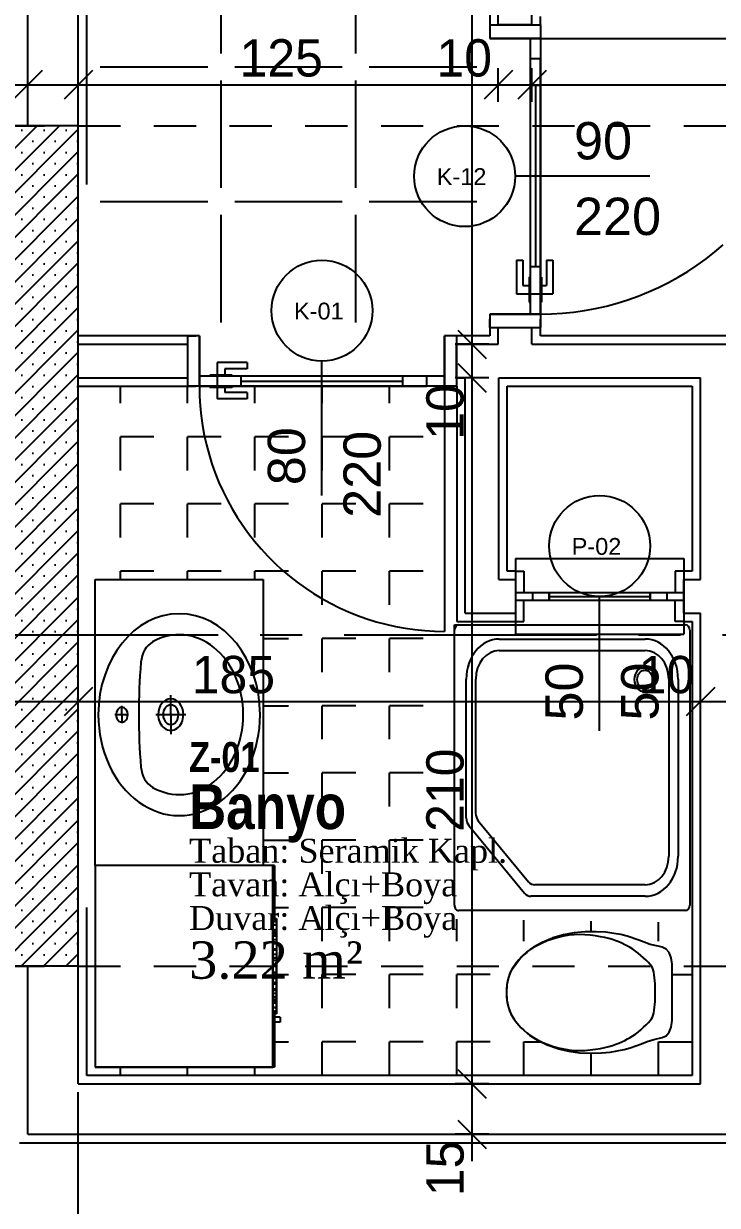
# Model space of a CAD drawing. Header units: metres. Extents: x -220 to 294, y -29 to 18.
# Drawn here: x -76.295 to -74.233, y -0.911 to 2.604 of the extents above; entities that cross this region are included whole.
import ezdxf

# ---------------------------------------------------------------- set-up
doc = ezdxf.new("R2010")
doc.units = ezdxf.units.M
doc.header["$MEASUREMENT"] = 0
doc.linetypes.add('CENTER2', pattern=[1.125, 0.75, -0.125, 0.125, -0.125])
doc.linetypes.add('HIDDEN2', pattern=[0.1875, 0.125, -0.0625])
for name, color, linetype in [('Aks', 7, 'Continuous'), ('Duvar', 7, 'Continuous'), ('Kapi_Pencere', 7, 'Continuous'), ('Kutuphane', 7, 'Continuous'), ('Mahal', 7, 'Continuous'), ('Olculendirme', 7, 'Continuous'), ('Panel', 7, 'Continuous'), ('Standart', 7, 'Continuous'), ('Tarama', 7, 'Continuous')]:
    doc.layers.add(name, color=color, linetype=linetype)
doc.styles.add('arial_1_18', font='arial.ttf', dxfattribs={"height": 0.2})
doc.styles.add('comic sans ms_1_18', font='comic.ttf', dxfattribs={"height": 0.2})
doc.styles.add('swis721 cn btbold_1_18', font='swisscb.ttf', dxfattribs={"height": 0.2})
doc.styles.add('times new roman tur_1_18', font='times.ttf', dxfattribs={"height": 0.2})

msp = doc.modelspace()

# ---------------------------------------------------------------- hatches: boundary and pattern name
at = {"layer": 'Panel', "linetype": 'Continuous', "lineweight": -3}
h = msp.add_hatch(dxfattribs=at)
h.set_pattern_fill('SACNCR', color=59, scale=0.5, style=0)
h.paths.add_polyline_path([(-76.383, -0.2), (-76.383, 2.3), (-76.133, 2.3), (-76.133, -0.2)])

# ---------------------------------------------------------------- linework, layer by layer
at = {"layer": 'Aks', "color": 248, "linetype": 'HIDDEN2', "lineweight": -3}
for points in [[(-76.133, -0.7), (-76.133, 9)], [(-87.383, 2.3), (-70.2342, 2.3)], [(-87.383, -0.2), (-70.2342, -0.2)]]:
    msp.add_lwpolyline(points, dxfattribs=at)
at = {"layer": 'Aks', "color": 248, "linetype": 'Continuous', "lineweight": -3}
msp.add_lwpolyline([(-76.133, -2.7), (-76.133, -0.7)], dxfattribs=at)
at = {"layer": 'Duvar', "color": 187, "linetype": 'Continuous', "lineweight": -3}
for points in [[(-74.9092, 2.775), (-74.9092, 2.6)], [(-76.108, 2.125), (-76.108, 2.7)], [(-74.7592, 2.6), (-74.7592, 2.625)], [(-74.9092, 2.6), (-74.9092, 2.575)], [(-74.7592, 2.6), (-74.7592, 2.575)], [(-74.9092, 1.7), (-74.9092, 1.725)], [(-74.7592, 1.7), (-74.7592, 1.725)], [(-74.9092, 1.7), (-74.9092, 1.675)], [(-74.7592, 1.675), (-74.7592, 1.7)], [(-75.8086, 1.675), (-76.133, 1.675)], [(-75.8086, 1.675), (-75.7836, 1.675)], [(-75.0086, 1.675), (-75.0336, 1.675)], [(-74.9092, 1.675), (-75.0086, 1.675)], [(-74.158, 1.675), (-74.7592, 1.675)], [(-76.133, 1.525), (-75.8086, 1.525)], [(-75.8086, 1.525), (-75.7836, 1.525)], [(-75.0086, 1.525), (-75.0336, 1.525)], [(-75.0086, 1.525), (-75.008, 1.525)], [(-75.008, 1.525), (-75.008, 0.825)], [(-74.858, 1.525), (-74.308, 1.525)], [(-74.858, 0.975), (-74.858, 1.525)], [(-74.308, 1.525), (-74.308, 0.975)], [(-74.833, 0.975), (-74.858, 0.975)], [(-74.833, 0.975), (-74.808, 0.975)], [(-74.808, 0.975), (-74.808, 0.9113)], [(-74.333, 0.975), (-74.358, 0.975)], [(-74.358, 0.975), (-74.358, 0.9113)], [(-74.308, 0.975), (-74.333, 0.975)], [(-74.808, 0.825), (-74.808, 0.8888)], [(-74.358, 0.825), (-74.358, 0.8888)], [(-75.008, 0.825), (-74.833, 0.825)], [(-74.833, 0.825), (-74.808, 0.825)], [(-74.333, 0.825), (-74.358, 0.825)], [(-74.333, 0.825), (-74.308, 0.825)], [(-74.308, 0.825), (-74.308, -0.525)], [(-76.108, -0.525), (-76.108, -0.025)], [(-75.533, -0.525), (-76.108, -0.525)], [(-74.308, -0.525), (-75.533, -0.525)], [(-76.308, -0.725), (-75.533, -0.725)], [(-75.533, -0.725), (-74.183, -0.725)]]:
    msp.add_lwpolyline(points, dxfattribs=at)
at = {"layer": 'Duvar', "color": 166, "linetype": 'Continuous', "lineweight": -3}
for points in [[(-74.8842, 2.6), (-74.8842, 2.75)], [(-76.283, 2.3), (-76.283, 2.7)], [(-76.133, 2.3), (-76.133, 2.7)], [(-74.7842, 2.6), (-74.7842, 2.65)], [(-74.7842, 2.6), (-74.8842, 2.6)], [(-74.8842, 1.65), (-74.8842, 1.7)], [(-74.8842, 1.7), (-74.7842, 1.7)], [(-74.7842, 1.65), (-74.7842, 1.7)], [(-76.133, 1.65), (-75.8086, 1.65)], [(-75.8086, 1.65), (-75.8086, 1.55)], [(-75.0086, 1.65), (-74.8842, 1.65)], [(-75.0086, 1.55), (-75.0086, 1.65)], [(-74.7842, 1.65), (-74.183, 1.65)], [(-76.133, 1.55), (-75.8086, 1.55)], [(-75.0086, 1.55), (-74.983, 1.55)], [(-74.983, 0.85), (-74.983, 1.55)], [(-74.883, 1.55), (-74.283, 1.55)], [(-74.883, 0.95), (-74.883, 1.55)], [(-74.283, 0.95), (-74.283, 1.55)], [(-74.883, 0.95), (-74.833, 0.95)], [(-74.833, 0.95), (-74.833, 0.85)], [(-74.333, 0.95), (-74.283, 0.95)], [(-74.333, 0.85), (-74.333, 0.95)], [(-74.983, 0.85), (-74.833, 0.85)], [(-74.333, 0.85), (-74.283, 0.85)], [(-74.283, -0.55), (-74.283, 0.85)], [(-76.283, -0.7), (-76.283, -0.2)], [(-76.133, -0.55), (-76.133, -0.2)], [(-76.133, -0.55), (-75.533, -0.55)], [(-75.533, -0.55), (-74.283, -0.55)], [(-76.283, -0.7), (-75.533, -0.7)], [(-75.533, -0.7), (-74.183, -0.7)]]:
    msp.add_lwpolyline(points, dxfattribs=at)
at = {"layer": 'Kapi_Pencere', "color": 98, "linetype": 'Continuous', "lineweight": -3}
for points in [[(-74.9092, 2.6), (-74.7592, 2.6)], [(-74.9092, 2.6), (-74.9092, 2.56)], [(-74.7592, 2.6), (-74.7592, 2.56)], [(-74.9092, 2.56), (-74.7892, 2.56)], [(-74.7592, 2.56), (-74.9092, 2.56)], [(-74.7892, 2.56), (-74.7592, 2.56)], [(-74.7892, 2.56), (-74.7892, 2.5)], [(-74.7592, 2.56), (-74.7592, 2.5)], [(-74.7592, 2.56), (-73.9392, 2.56)], [(-74.7892, 2.5), (-74.7592, 2.5)], [(-74.7892, 2.5), (-74.7892, 2.42)], [(-74.7592, 2.5), (-74.7592, 2.42)], [(-74.7592, 1.8), (-74.7592, 2.5)], [(-74.7892, 2.42), (-74.7892, 1.88)], [(-74.7592, 2.42), (-74.7892, 2.42)], [(-74.7737, 2.42), (-74.7737, 1.88)], [(-74.7592, 2.42), (-74.7592, 1.88)], [(-74.4342, 2.15), (-74.8342, 2.15)], [(-74.2406, 1.9248), (-74.2155, 1.9462)], [(-74.83, 1.9), (-74.83, 1.8)], [(-74.83, 1.9), (-74.8112, 1.9)], [(-74.8112, 1.9), (-74.8112, 1.825)], [(-74.7405, 1.9), (-74.7217, 1.9)], [(-74.7405, 1.9), (-74.7405, 1.825)], [(-74.7217, 1.9), (-74.7217, 1.8)], [(-74.2934, 1.8852), (-74.2666, 1.9045)], [(-74.2666, 1.9045), (-74.2406, 1.9248)], [(-74.7892, 1.88), (-74.7892, 1.85)], [(-74.7592, 1.88), (-74.7892, 1.88)], [(-74.7592, 1.88), (-74.7592, 1.85)], [(-74.3492, 1.8499), (-74.3209, 1.8669)], [(-74.3209, 1.8669), (-74.2934, 1.8852)], [(-74.7925, 1.85), (-74.7925, 1.8313)], [(-74.7925, 1.85), (-74.7892, 1.85)], [(-74.7925, 1.8313), (-74.7925, 1.825)], [(-74.7925, 1.8313), (-74.7892, 1.8313)], [(-74.7892, 1.85), (-74.7892, 1.8313)], [(-74.7892, 1.8313), (-74.7892, 1.825)], [(-74.7592, 1.85), (-74.756, 1.85)], [(-74.7592, 1.85), (-74.7592, 1.8313)], [(-74.7592, 1.8313), (-74.7592, 1.825)], [(-74.7592, 1.8313), (-74.756, 1.8313)], [(-74.756, 1.85), (-74.756, 1.8313)], [(-74.756, 1.8313), (-74.756, 1.825)], [(-74.4077, 1.8192), (-74.3781, 1.8339)], [(-74.3781, 1.8339), (-74.3492, 1.8499)], [(-74.83, 1.8), (-74.7925, 1.8)], [(-74.8112, 1.825), (-74.7925, 1.825)], [(-74.7925, 1.825), (-74.7925, 1.8188)], [(-74.7925, 1.825), (-74.7925, 1.825)], [(-74.7925, 1.8188), (-74.7925, 1.8062)], [(-74.7925, 1.8062), (-74.7925, 1.8)], [(-74.7925, 1.8), (-74.7925, 1.8)], [(-74.7925, 1.8), (-74.7925, 1.7937)], [(-74.7925, 1.7937), (-74.7892, 1.7937)], [(-74.7925, 1.7937), (-74.7925, 1.775)], [(-74.7892, 1.825), (-74.7892, 1.8188)], [(-74.7892, 1.8188), (-74.7892, 1.8062)], [(-74.7892, 1.8062), (-74.7892, 1.8)], [(-74.7892, 1.8), (-74.7892, 1.8)], [(-74.7892, 1.8), (-74.7892, 1.7937)], [(-74.7892, 1.8), (-74.7592, 1.8)], [(-74.7892, 1.8), (-74.7892, 1.74)], [(-74.7892, 1.7937), (-74.7892, 1.775)], [(-74.7592, 1.825), (-74.7592, 1.825)], [(-74.7592, 1.825), (-74.7592, 1.8188)], [(-74.7592, 1.8188), (-74.7592, 1.8062)], [(-74.7592, 1.8062), (-74.7592, 1.8)], [(-74.7592, 1.8), (-74.7592, 1.8)], [(-74.7592, 1.8), (-74.7592, 1.7937)], [(-74.7592, 1.74), (-74.7592, 1.8)], [(-74.7592, 1.7937), (-74.756, 1.7937)], [(-74.7592, 1.7937), (-74.7592, 1.775)], [(-74.756, 1.825), (-74.756, 1.825)], [(-74.756, 1.825), (-74.756, 1.8188)], [(-74.756, 1.825), (-74.7405, 1.825)], [(-74.756, 1.8188), (-74.756, 1.8062)], [(-74.756, 1.8062), (-74.756, 1.8)], [(-74.756, 1.8), (-74.756, 1.8)], [(-74.756, 1.8), (-74.756, 1.7937)], [(-74.756, 1.8), (-74.7217, 1.8)], [(-74.756, 1.7937), (-74.756, 1.775)], [(-74.4995, 1.7822), (-74.4684, 1.7933)], [(-74.4684, 1.7933), (-74.4378, 1.8056)], [(-74.4378, 1.8056), (-74.4077, 1.8192)], [(-74.7925, 1.775), (-74.7892, 1.775)], [(-74.7892, 1.775), (-74.7892, 1.74)], [(-74.7592, 1.775), (-74.756, 1.775)], [(-74.7592, 1.775), (-74.7592, 1.74)], [(-74.5952, 1.7566), (-74.563, 1.7638)], [(-74.563, 1.7638), (-74.5311, 1.7724)], [(-74.5311, 1.7724), (-74.4995, 1.7822)], [(-74.9092, 1.74), (-74.7892, 1.74)], [(-74.9092, 1.74), (-74.9092, 1.7)], [(-74.7592, 1.74), (-74.9092, 1.74)], [(-74.7892, 1.74), (-74.7592, 1.74)], [(-74.7592, 1.74), (-74.7262, 1.7407)], [(-74.7592, 1.74), (-74.7592, 1.7)], [(-74.7262, 1.7407), (-74.6932, 1.7427)], [(-74.6932, 1.7427), (-74.6604, 1.746)], [(-74.6604, 1.746), (-74.6277, 1.7506)], [(-74.6277, 1.7506), (-74.5952, 1.7566)], [(-74.9092, 1.7), (-74.7592, 1.7)], [(-75.8086, 1.675), (-75.8086, 1.525)], [(-75.773, 1.675), (-75.8086, 1.675)], [(-75.773, 1.675), (-75.773, 1.555)], [(-75.773, 1.525), (-75.773, 1.675)], [(-75.0442, 1.675), (-75.0442, 1.555)], [(-75.0086, 1.675), (-75.0442, 1.675)], [(-75.0442, 1.525), (-75.0442, 1.675)], [(-75.0086, 1.675), (-75.0086, 1.525)], [(-75.7197, 1.5957), (-75.7197, 1.5582)], [(-75.6308, 1.5957), (-75.7197, 1.5957)], [(-75.6308, 1.5957), (-75.6308, 1.577)], [(-75.4086, 1.2), (-75.4086, 1.6)], [(-75.773, 1.555), (-75.773, 1.525)], [(-75.7419, 1.555), (-75.773, 1.555)], [(-75.7197, 1.555), (-75.773, 1.555)], [(-75.7253, 1.5582), (-75.7419, 1.5582)], [(-75.7419, 1.5582), (-75.7419, 1.555)], [(-75.7253, 1.555), (-75.7419, 1.555)], [(-75.7197, 1.5582), (-75.7253, 1.5582)], [(-75.7253, 1.5582), (-75.7253, 1.555)], [(-75.7197, 1.555), (-75.7253, 1.555)], [(-75.7142, 1.5582), (-75.7197, 1.5582)], [(-75.7197, 1.5582), (-75.7197, 1.5582)], [(-75.7142, 1.555), (-75.7197, 1.555)], [(-75.7197, 1.555), (-75.7197, 1.555)], [(-75.7197, 1.555), (-75.7197, 1.525)], [(-75.703, 1.5582), (-75.7142, 1.5582)], [(-75.703, 1.555), (-75.7142, 1.555)], [(-75.6975, 1.5582), (-75.703, 1.5582)], [(-75.6975, 1.555), (-75.703, 1.555)], [(-75.6308, 1.577), (-75.6975, 1.577)], [(-75.6975, 1.577), (-75.6975, 1.5582)], [(-75.6919, 1.5582), (-75.6975, 1.5582)], [(-75.6975, 1.5582), (-75.6975, 1.5582)], [(-75.6919, 1.555), (-75.6975, 1.555)], [(-75.6919, 1.5582), (-75.6919, 1.555)], [(-75.6753, 1.5582), (-75.6919, 1.5582)], [(-75.6753, 1.555), (-75.6919, 1.555)], [(-75.6753, 1.5582), (-75.6753, 1.555)], [(-75.6486, 1.555), (-75.6753, 1.555)], [(-75.1686, 1.555), (-75.6486, 1.555)], [(-75.6486, 1.525), (-75.6486, 1.555)], [(-75.1686, 1.525), (-75.1686, 1.555)], [(-75.0975, 1.555), (-75.1686, 1.555)], [(-75.0442, 1.555), (-75.0975, 1.555)], [(-75.0975, 1.555), (-75.0975, 1.525)], [(-75.0442, 1.555), (-75.0442, 1.525)], [(-75.773, 1.525), (-75.8086, 1.525)], [(-75.7419, 1.525), (-75.773, 1.525)], [(-75.773, 1.525), (-75.7197, 1.525)], [(-75.773, 1.525), (-75.7725, 1.4957)], [(-75.7419, 1.525), (-75.7419, 1.5218)], [(-75.7253, 1.525), (-75.7419, 1.525)], [(-75.7253, 1.5218), (-75.7419, 1.5218)], [(-75.7253, 1.525), (-75.7253, 1.5218)], [(-75.7197, 1.525), (-75.7253, 1.525)], [(-75.7197, 1.5218), (-75.7253, 1.5218)], [(-75.7142, 1.525), (-75.7197, 1.525)], [(-75.7197, 1.525), (-75.7197, 1.525)], [(-75.7197, 1.525), (-75.0975, 1.525)], [(-75.7142, 1.5218), (-75.7197, 1.5218)], [(-75.7197, 1.5218), (-75.7197, 1.5218)], [(-75.7197, 1.5218), (-75.7197, 1.4875)], [(-75.703, 1.525), (-75.7142, 1.525)], [(-75.703, 1.5218), (-75.7142, 1.5218)], [(-75.6975, 1.525), (-75.703, 1.525)], [(-75.6975, 1.5218), (-75.703, 1.5218)], [(-75.6919, 1.525), (-75.6975, 1.525)], [(-75.6975, 1.525), (-75.6975, 1.525)], [(-75.6919, 1.5218), (-75.6975, 1.5218)], [(-75.6975, 1.5218), (-75.6975, 1.5218)], [(-75.6975, 1.5218), (-75.6975, 1.5063)], [(-75.6919, 1.525), (-75.6919, 1.5218)], [(-75.6753, 1.525), (-75.6919, 1.525)], [(-75.6753, 1.5218), (-75.6919, 1.5218)], [(-75.6753, 1.525), (-75.6753, 1.5218)], [(-75.6486, 1.525), (-75.6753, 1.525)], [(-75.1686, 1.5395), (-75.6486, 1.5395)], [(-75.1686, 1.525), (-75.6486, 1.525)], [(-75.0975, 1.525), (-75.1686, 1.525)], [(-75.0442, 1.525), (-75.0975, 1.525)], [(-75.0086, 1.525), (-75.0442, 1.525)], [(-75.0442, 1.525), (-75.0442, 0.7961)], [(-75.7725, 1.4957), (-75.7707, 1.4663)], [(-75.6308, 1.4875), (-75.7197, 1.4875)], [(-75.6308, 1.5063), (-75.6975, 1.5063)], [(-75.6308, 1.5063), (-75.6308, 1.4875)], [(-75.7707, 1.4663), (-75.7677, 1.4371)], [(-75.7677, 1.4371), (-75.7636, 1.4081)], [(-75.7636, 1.4081), (-75.7583, 1.3792)], [(-75.7583, 1.3792), (-75.7519, 1.3506)], [(-75.7519, 1.3506), (-75.7443, 1.3222)], [(-75.7443, 1.3222), (-75.7355, 1.2942)], [(-75.7355, 1.2942), (-75.7257, 1.2665)], [(-75.7257, 1.2665), (-75.7147, 1.2393)], [(-75.7147, 1.2393), (-75.7027, 1.2125)], [(-75.7027, 1.2125), (-75.6896, 1.1863)], [(-75.6896, 1.1863), (-75.6754, 1.1606)], [(-75.6754, 1.1606), (-75.6602, 1.1354)], [(-75.6602, 1.1354), (-75.644, 1.1109)], [(-75.644, 1.1109), (-75.6269, 1.0871)], [(-75.6269, 1.0871), (-75.6088, 1.064)], [(-75.6088, 1.064), (-75.5897, 1.0417)], [(-75.5897, 1.0417), (-75.5698, 1.0201)], [(-75.5698, 1.0201), (-75.5491, 0.9993)], [(-75.5491, 0.9993), (-75.5275, 0.9794)], [(-74.833, 1.0125), (-74.833, 0.9113)], [(-74.833, 1.0125), (-74.333, 1.0125)], [(-74.333, 1.0125), (-74.333, 0.9113)], [(-75.5275, 0.9794), (-75.5051, 0.9604)], [(-75.5051, 0.9604), (-75.482, 0.9423)], [(-75.482, 0.9423), (-75.4582, 0.9251)], [(-75.4582, 0.9251), (-75.4337, 0.909)], [(-75.4337, 0.909), (-75.4086, 0.8938)], [(-75.4086, 0.8938), (-75.3829, 0.8796)], [(-75.3829, 0.8796), (-75.3566, 0.8665)], [(-74.833, 0.9113), (-74.783, 0.9113)], [(-74.833, 0.9113), (-74.833, 0.8888)], [(-74.833, 0.8888), (-74.783, 0.8888)], [(-74.833, 0.8888), (-74.833, 0.7875)], [(-74.783, 0.9113), (-74.733, 0.9113)], [(-74.783, 0.9113), (-74.783, 0.8888)], [(-74.783, 0.8888), (-74.733, 0.8888)], [(-74.733, 0.9113), (-74.433, 0.9113)], [(-74.733, 0.9113), (-74.733, 0.9038)], [(-74.733, 0.8888), (-74.733, 0.9113)], [(-74.733, 0.9038), (-74.733, 0.8963)], [(-74.733, 0.9), (-74.433, 0.9)], [(-74.733, 0.8963), (-74.733, 0.8888)], [(-74.733, 0.8888), (-74.433, 0.8888)], [(-74.583, 0.5), (-74.583, 0.9)], [(-74.433, 0.9113), (-74.383, 0.9113)], [(-74.433, 0.9113), (-74.433, 0.9038)], [(-74.433, 0.8888), (-74.433, 0.9113)], [(-74.433, 0.9038), (-74.433, 0.8963)], [(-74.433, 0.8963), (-74.433, 0.8888)], [(-74.433, 0.8888), (-74.383, 0.8888)], [(-74.383, 0.9113), (-74.333, 0.9113)], [(-74.383, 0.9113), (-74.383, 0.8888)], [(-74.383, 0.8888), (-74.333, 0.8888)], [(-74.333, 0.9113), (-74.333, 0.8888)], [(-74.333, 0.8888), (-74.333, 0.7875)], [(-75.3566, 0.8665), (-75.3299, 0.8544)], [(-75.3299, 0.8544), (-75.3026, 0.8435)], [(-75.3026, 0.8435), (-75.275, 0.8336)], [(-75.275, 0.8336), (-75.2469, 0.8249)], [(-75.2469, 0.8249), (-75.2186, 0.8173)], [(-75.2186, 0.8173), (-75.19, 0.8108)], [(-75.19, 0.8108), (-75.1611, 0.8056)], [(-75.1611, 0.8056), (-75.132, 0.8014)], [(-75.132, 0.8014), (-75.1028, 0.7985)], [(-75.1028, 0.7985), (-75.0735, 0.7967)], [(-75.0735, 0.7967), (-75.0442, 0.7961)], [(-74.833, 0.7875), (-74.333, 0.7875)]]:
    msp.add_lwpolyline(points, dxfattribs=at)
for centre in [(-74.9842, 2.15), (-75.4086, 1.75), (-74.583, 1.05)]:
    msp.add_circle(centre, 0.15, dxfattribs=at)
at = {"layer": 'Kutuphane', "color": 253, "linetype": 'Continuous', "lineweight": -3}
for points in [[(-76.083, 0.1), (-76.083, 0.95)], [(-76.083, 0.95), (-75.583, 0.95)], [(-75.583, 0.95), (-75.583, 0.1)], [(-75.0145, -0.0186), (-75.0145, 0.8155)], [(-75.0145, 0.8155), (-74.3276, 0.8155)], [(-74.3145, 0.7995), (-74.3145, -0.0186)], [(-74.8815, 0.773), (-74.4475, 0.773)], [(-74.8815, 0.739), (-74.4475, 0.739)], [(-74.9795, 0.2412), (-74.9795, 0.654)], [(-74.9515, 0.2553), (-74.9515, 0.654)], [(-74.3775, 0.654), (-74.3775, 0.127)], [(-74.3495, 0.654), (-74.3495, 0.127)], [(-75.858, 0.5483), (-75.858, 0.6063)], [(-76.0033, 0.5483), (-76.0033, 0.5741)], [(-76.0241, 0.5483), (-75.9833, 0.5483)], [(-76.0033, 0.5483), (-76.0033, 0.5225)], [(-75.9024, 0.5483), (-75.8136, 0.5483)], [(-75.858, 0.5483), (-75.858, 0.4903)], [(-74.9718, 0.2187), (-74.806, 0.0173)], [(-74.9438, 0.2328), (-74.7944, 0.0513)], [(-75.5548, 0.1), (-76.083, 0.1)], [(-76.083, 0.1), (-76.083, -0.5)], [(-75.5494, 0.1), (-76.083, 0.1)], [(-75.583, 0.1), (-76.083, 0.1)], [(-75.5548, -0.5), (-75.5548, 0.1)], [(-75.5548, 0.1), (-75.5548, -0.3366)], [(-75.5494, 0.1), (-75.5494, -0.0581)], [(-75.5548, 0.0561), (-75.5548, 0.0561)], [(-75.5548, 0.0561), (-75.5548, -0.0457)], [(-75.5548, 0.0561), (-75.5548, -0.0457)], [(-74.4475, 0.042), (-74.7758, 0.042)], [(-74.4475, 0.008), (-74.7874, 0.008)], [(-74.3276, -0.0345), (-75.0014, -0.0345)], [(-75.5548, -0.0457), (-75.5548, -0.0457)], [(-75.5548, -0.0604), (-75.5548, -0.0582)], [(-75.5548, -0.0582), (-75.5437, -0.0582)], [(-75.5548, -0.0582), (-75.5548, -0.2)], [(-75.5548, -0.0668), (-75.5548, -0.0604)], [(-75.5548, -0.0604), (-75.5437, -0.0604)], [(-75.5548, -0.0604), (-75.5548, -0.2)], [(-75.5548, -0.0772), (-75.5548, -0.0668)], [(-75.5548, -0.0668), (-75.5437, -0.0668)], [(-75.5548, -0.0668), (-75.5548, -0.2)], [(-75.5437, -0.0668), (-75.5494, -0.0668)], [(-75.5437, -0.0582), (-75.5437, -0.069)], [(-75.5437, -0.0582), (-75.5437, -0.0604)], [(-75.5437, -0.0582), (-75.5437, -0.2)], [(-75.5437, -0.0604), (-75.5437, -0.0668)], [(-75.5437, -0.0604), (-75.5437, -0.2)], [(-75.5437, -0.0668), (-75.5437, -0.0772)], [(-75.5437, -0.0668), (-75.5437, -0.2)], [(-75.5437, -0.069), (-75.5437, -0.0997)], [(-75.5548, -0.0914), (-75.5548, -0.0772)], [(-75.5548, -0.0772), (-75.5437, -0.0772)], [(-75.5548, -0.0772), (-75.5548, -0.2)], [(-75.5548, -0.1089), (-75.5548, -0.0914)], [(-75.5548, -0.0914), (-75.5437, -0.0914)], [(-75.5548, -0.0914), (-75.5548, -0.2)], [(-75.5548, -0.0972), (-75.5548, -0.0956)], [(-75.5548, -0.0956), (-75.5437, -0.0956)], [(-75.5548, -0.0956), (-75.5548, -0.2)], [(-75.5548, -0.1019), (-75.5548, -0.0972)], [(-75.5548, -0.0972), (-75.5437, -0.0972)], [(-75.5548, -0.0972), (-75.5548, -0.2)], [(-75.5548, -0.1096), (-75.5548, -0.1019)], [(-75.5548, -0.1019), (-75.5437, -0.1019)], [(-75.5548, -0.1019), (-75.5548, -0.2)], [(-75.5437, -0.0772), (-75.5494, -0.0772)], [(-75.5437, -0.0914), (-75.5494, -0.0914)], [(-75.5437, -0.0772), (-75.5437, -0.0914)], [(-75.5437, -0.0772), (-75.5437, -0.2)], [(-75.5437, -0.0914), (-75.5437, -0.1089)], [(-75.5437, -0.0914), (-75.5437, -0.2)], [(-75.5437, -0.0956), (-75.5437, -0.1036)], [(-75.5437, -0.0956), (-75.5437, -0.0972)], [(-75.5437, -0.0956), (-75.5437, -0.2)], [(-75.5437, -0.0972), (-75.5437, -0.1019)], [(-75.5437, -0.0972), (-75.5437, -0.2)], [(-75.5437, -0.0997), (-75.5437, -0.1457)], [(-75.5437, -0.1019), (-75.5437, -0.1096)], [(-75.5437, -0.1019), (-75.5437, -0.2)], [(-75.5437, -0.1036), (-75.5437, -0.1262)], [(-74.659, -0.1004), (-74.6905, -0.1062)], [(-74.626, -0.0978), (-74.659, -0.1004)], [(-74.6257, -0.0978), (-74.626, -0.0978)], [(-74.5929, -0.0974), (-74.6257, -0.0978)], [(-74.5643, -0.0991), (-74.5929, -0.0974)], [(-74.5409, -0.1022), (-74.5643, -0.0991)], [(-74.5202, -0.1061), (-74.5409, -0.1022)], [(-75.5548, -0.1291), (-75.5548, -0.1089)], [(-75.5548, -0.1089), (-75.5437, -0.1089)], [(-75.5548, -0.1089), (-75.5548, -0.2)], [(-75.5548, -0.1201), (-75.5548, -0.1096)], [(-75.5548, -0.1096), (-75.5437, -0.1096)], [(-75.5548, -0.1096), (-75.5548, -0.2)], [(-75.5548, -0.1329), (-75.5548, -0.1201)], [(-75.5548, -0.1201), (-75.5437, -0.1201)], [(-75.5548, -0.1201), (-75.5548, -0.2)], [(-75.5548, -0.1245), (-75.5548, -0.1245)], [(-75.5548, -0.1245), (-75.5548, -0.1442)], [(-75.5548, -0.1245), (-75.5548, -0.1442)], [(-75.5548, -0.1515), (-75.5548, -0.1291)], [(-75.5548, -0.1291), (-75.5437, -0.1291)], [(-75.5548, -0.1291), (-75.5548, -0.2)], [(-75.5548, -0.1478), (-75.5548, -0.1329)], [(-75.5548, -0.1329), (-75.5437, -0.1329)], [(-75.5548, -0.1329), (-75.5548, -0.2)], [(-75.5437, -0.1089), (-75.5494, -0.1089)], [(-75.5437, -0.1291), (-75.5494, -0.1291)], [(-75.5437, -0.1089), (-75.5437, -0.1291)], [(-75.5437, -0.1089), (-75.5437, -0.2)], [(-75.5437, -0.1096), (-75.5437, -0.1201)], [(-75.5437, -0.1096), (-75.5437, -0.2)], [(-75.5437, -0.1201), (-75.5437, -0.1329)], [(-75.5437, -0.1201), (-75.5437, -0.2)], [(-75.5437, -0.1262), (-75.5437, -0.1601)], [(-75.5437, -0.1291), (-75.5437, -0.1515)], [(-75.5437, -0.1291), (-75.5437, -0.2)], [(-75.5437, -0.1329), (-75.5437, -0.1478)], [(-75.5437, -0.1329), (-75.5437, -0.2)], [(-74.7679, -0.1379), (-74.7799, -0.1447)], [(-74.7542, -0.129), (-74.7798, -0.143)], [(-74.754, -0.1312), (-74.7679, -0.1379)], [(-74.7233, -0.1163), (-74.7542, -0.129)], [(-74.7388, -0.1248), (-74.754, -0.1312)], [(-74.7227, -0.1191), (-74.7388, -0.1248)], [(-74.7223, -0.116), (-74.7233, -0.1163)], [(-74.7064, -0.1142), (-74.7227, -0.1191)], [(-74.6905, -0.1062), (-74.7223, -0.116)], [(-74.6904, -0.1105), (-74.7064, -0.1142)], [(-74.6746, -0.1078), (-74.6904, -0.1105)], [(-74.6588, -0.1062), (-74.6746, -0.1078)], [(-74.6429, -0.1057), (-74.6588, -0.1062)], [(-74.6267, -0.1062), (-74.6429, -0.1057)], [(-74.6107, -0.1076), (-74.6267, -0.1062)], [(-74.5953, -0.1097), (-74.6107, -0.1076)], [(-74.5809, -0.1122), (-74.5953, -0.1097)], [(-74.5678, -0.1148), (-74.5809, -0.1122)], [(-74.556, -0.1177), (-74.5678, -0.1148)], [(-74.5452, -0.1209), (-74.556, -0.1177)], [(-74.5352, -0.1243), (-74.5452, -0.1209)], [(-74.5257, -0.1279), (-74.5352, -0.1243)], [(-74.5168, -0.1318), (-74.5257, -0.1279)], [(-74.5009, -0.1107), (-74.5202, -0.1061)], [(-74.5082, -0.136), (-74.5168, -0.1318)], [(-74.5001, -0.1403), (-74.5082, -0.136)], [(-74.4669, -0.1221), (-74.5009, -0.1107)], [(-74.4922, -0.1447), (-74.5001, -0.1403)], [(-74.4503, -0.1288), (-74.4669, -0.1221)], [(-74.4326, -0.1353), (-74.4503, -0.1288)], [(-74.4093, -0.1404), (-74.4326, -0.1353)], [(-74.397, -0.1435), (-74.4093, -0.1404)], [(-75.5548, -0.1442), (-75.5548, -0.1442)], [(-75.5548, -0.1459), (-75.5548, -0.1459)], [(-75.5548, -0.1459), (-75.5548, -0.1657)], [(-75.5548, -0.1459), (-75.5548, -0.1657)], [(-75.5548, -0.1643), (-75.5548, -0.1478)], [(-75.5548, -0.1478), (-75.5437, -0.1478)], [(-75.5548, -0.1478), (-75.5548, -0.2)], [(-75.5548, -0.1754), (-75.5548, -0.1515)], [(-75.5548, -0.1515), (-75.5437, -0.1515)], [(-75.5548, -0.1515), (-75.5548, -0.2)], [(-75.5548, -0.1819), (-75.5548, -0.1643)], [(-75.5548, -0.1643), (-75.5437, -0.1643)], [(-75.5548, -0.1643), (-75.5548, -0.2)], [(-75.5548, -0.1657), (-75.5548, -0.1657)], [(-75.5548, -0.2), (-75.5548, -0.1754)], [(-75.5548, -0.1754), (-75.5437, -0.1754)], [(-75.5437, -0.1515), (-75.5494, -0.1515)], [(-75.5437, -0.1754), (-75.5494, -0.1754)], [(-75.5437, -0.1457), (-75.5437, -0.2)], [(-75.5437, -0.1478), (-75.5437, -0.1643)], [(-75.5437, -0.1478), (-75.5437, -0.2)], [(-75.5437, -0.1515), (-75.5437, -0.1754)], [(-75.5437, -0.1515), (-75.5437, -0.2)], [(-75.5437, -0.1601), (-75.5437, -0.2)], [(-75.5437, -0.1643), (-75.5437, -0.1819)], [(-75.5437, -0.1643), (-75.5437, -0.2)], [(-75.5437, -0.1754), (-75.5437, -0.2)], [(-74.8157, -0.1722), (-74.8464, -0.2136)], [(-74.816, -0.1737), (-74.8234, -0.1814)], [(-74.8081, -0.1662), (-74.816, -0.1737)], [(-74.7994, -0.1573), (-74.8157, -0.1722)], [(-74.7997, -0.1589), (-74.8081, -0.1662)], [(-74.7904, -0.1517), (-74.7997, -0.1589)], [(-74.7798, -0.143), (-74.7994, -0.1573)], [(-74.7799, -0.1447), (-74.7904, -0.1517)], [(-74.4845, -0.1495), (-74.4922, -0.1447)], [(-74.4767, -0.1548), (-74.4845, -0.1495)], [(-74.4688, -0.1608), (-74.4767, -0.1548)], [(-74.4605, -0.1677), (-74.4688, -0.1608)], [(-74.4524, -0.175), (-74.4605, -0.1677)], [(-74.4447, -0.1822), (-74.4524, -0.175)], [(-74.3853, -0.1493), (-74.397, -0.1435)], [(-74.3761, -0.1593), (-74.3853, -0.1493)], [(-74.3706, -0.175), (-74.3761, -0.1593)], [(-74.3678, -0.1941), (-74.3706, -0.175)], [(-75.5548, -0.2), (-75.5548, -0.1819)], [(-75.5548, -0.1819), (-75.5437, -0.1819)], [(-75.5548, -0.2), (-75.5548, -0.3418)], [(-75.5548, -0.3396), (-75.5548, -0.2)], [(-75.5548, -0.3332), (-75.5548, -0.2)], [(-75.5548, -0.3228), (-75.5548, -0.2)], [(-75.5548, -0.3086), (-75.5548, -0.2)], [(-75.5548, -0.2911), (-75.5548, -0.2)], [(-75.5548, -0.2709), (-75.5548, -0.2)], [(-75.5548, -0.2485), (-75.5548, -0.2)], [(-75.5548, -0.2246), (-75.5548, -0.2)], [(-75.5548, -0.2), (-75.5437, -0.2)], [(-75.5548, -0.2), (-75.5548, -0.3044)], [(-75.5548, -0.3028), (-75.5548, -0.2)], [(-75.5548, -0.2981), (-75.5548, -0.2)], [(-75.5548, -0.2904), (-75.5548, -0.2)], [(-75.5548, -0.2799), (-75.5548, -0.2)], [(-75.5548, -0.2671), (-75.5548, -0.2)], [(-75.5548, -0.2522), (-75.5548, -0.2)], [(-75.5548, -0.2357), (-75.5548, -0.2)], [(-75.5548, -0.2181), (-75.5548, -0.2)], [(-75.5437, -0.2), (-75.5494, -0.2)], [(-75.5437, -0.1819), (-75.5437, -0.2)], [(-75.5437, -0.2), (-75.5437, -0.2543)], [(-75.5437, -0.2), (-75.5437, -0.2399)], [(-75.5437, -0.2), (-75.5437, -0.3418)], [(-75.5437, -0.3396), (-75.5437, -0.2)], [(-75.5437, -0.3332), (-75.5437, -0.2)], [(-75.5437, -0.3228), (-75.5437, -0.2)], [(-75.5437, -0.3086), (-75.5437, -0.2)], [(-75.5437, -0.2911), (-75.5437, -0.2)], [(-75.5437, -0.2709), (-75.5437, -0.2)], [(-75.5437, -0.2485), (-75.5437, -0.2)], [(-75.5437, -0.2246), (-75.5437, -0.2)], [(-75.5437, -0.2), (-75.5437, -0.3044)], [(-75.5437, -0.3028), (-75.5437, -0.2)], [(-75.5437, -0.2981), (-75.5437, -0.2)], [(-75.5437, -0.2904), (-75.5437, -0.2)], [(-75.5437, -0.2799), (-75.5437, -0.2)], [(-75.5437, -0.2671), (-75.5437, -0.2)], [(-75.5437, -0.2522), (-75.5437, -0.2)], [(-75.5437, -0.2357), (-75.5437, -0.2)], [(-75.5437, -0.2181), (-75.5437, -0.2)], [(-74.8419, -0.2059), (-74.8467, -0.2148)], [(-74.8364, -0.1975), (-74.8419, -0.2059)], [(-74.8302, -0.1893), (-74.8364, -0.1975)], [(-74.8234, -0.1814), (-74.8302, -0.1893)], [(-74.4381, -0.1889), (-74.4447, -0.1822)], [(-74.4289, -0.1999), (-74.4381, -0.1889)], [(-74.4258, -0.2052), (-74.4289, -0.1999)], [(-74.4235, -0.2111), (-74.4258, -0.2052)], [(-74.3669, -0.2141), (-74.3678, -0.1941)], [(-75.5548, -0.2357), (-75.5548, -0.2181)], [(-75.5548, -0.2181), (-75.5437, -0.2181)], [(-75.5548, -0.2485), (-75.5548, -0.2246)], [(-75.5548, -0.2246), (-75.5437, -0.2246)], [(-75.5548, -0.2522), (-75.5548, -0.2357)], [(-75.5548, -0.2357), (-75.5437, -0.2357)], [(-75.5437, -0.2246), (-75.5494, -0.2246)], [(-75.5437, -0.2181), (-75.5437, -0.2357)], [(-75.5437, -0.2246), (-75.5437, -0.2485)], [(-75.5437, -0.2357), (-75.5437, -0.2522)], [(-75.5437, -0.2399), (-75.5437, -0.2738)], [(-74.8542, -0.2332), (-74.8586, -0.2549)], [(-74.8568, -0.2445), (-74.8586, -0.2555)], [(-74.8542, -0.234), (-74.8568, -0.2445)], [(-74.8467, -0.2139), (-74.8542, -0.2332)], [(-74.8508, -0.2241), (-74.8542, -0.234)], [(-74.8467, -0.2148), (-74.8508, -0.2241)], [(-74.8464, -0.2136), (-74.8467, -0.2139)], [(-74.4218, -0.2181), (-74.4235, -0.2111)], [(-74.4204, -0.226), (-74.4218, -0.2181)], [(-74.4194, -0.2344), (-74.4204, -0.226)], [(-74.4187, -0.2432), (-74.4194, -0.2344)], [(-74.4181, -0.2519), (-74.4187, -0.2432)], [(-74.3669, -0.2143), (-74.3669, -0.2141)], [(-74.3669, -0.2328), (-74.3669, -0.2143)], [(-74.3669, -0.2475), (-74.3669, -0.2328)], [(-75.5548, -0.2709), (-75.5548, -0.2485)], [(-75.5548, -0.2485), (-75.5437, -0.2485)], [(-75.5548, -0.2671), (-75.5548, -0.2522)], [(-75.5548, -0.2522), (-75.5437, -0.2522)], [(-75.5548, -0.2799), (-75.5548, -0.2671)], [(-75.5548, -0.2671), (-75.5437, -0.2671)], [(-75.5548, -0.2911), (-75.5548, -0.2709)], [(-75.5548, -0.2709), (-75.5437, -0.2709)], [(-75.5548, -0.2904), (-75.5548, -0.2799)], [(-75.5548, -0.2799), (-75.5437, -0.2799)], [(-75.5437, -0.2485), (-75.5494, -0.2485)], [(-75.5437, -0.2709), (-75.5494, -0.2709)], [(-75.5437, -0.2485), (-75.5437, -0.2709)], [(-75.5437, -0.2522), (-75.5437, -0.2671)], [(-75.5437, -0.2543), (-75.5437, -0.3003)], [(-75.5437, -0.2671), (-75.5437, -0.2799)], [(-75.5437, -0.2709), (-75.5437, -0.2911)], [(-75.5437, -0.2738), (-75.5437, -0.2964)], [(-75.5437, -0.2799), (-75.5437, -0.2904)], [(-74.8597, -0.2668), (-74.8601, -0.2783)], [(-74.8601, -0.2783), (-74.8597, -0.2898)], [(-74.8586, -0.2549), (-74.86, -0.278)], [(-74.86, -0.278), (-74.8586, -0.301)], [(-74.8586, -0.2555), (-74.8597, -0.2668)], [(-74.4177, -0.2607), (-74.4181, -0.2519)], [(-74.4175, -0.2695), (-74.4177, -0.2607)], [(-74.4174, -0.2783), (-74.4175, -0.2695)], [(-74.4175, -0.2871), (-74.4174, -0.2783)], [(-74.3669, -0.2592), (-74.3669, -0.2475)], [(-74.3669, -0.2691), (-74.3669, -0.2592)], [(-74.3669, -0.278), (-74.3669, -0.2691)], [(-74.3669, -0.2691), (-74.3669, -0.2691)], [(-74.3669, -0.2869), (-74.3669, -0.278)], [(-75.5548, -0.2981), (-75.5548, -0.2904)], [(-75.5548, -0.2904), (-75.5437, -0.2904)], [(-75.5548, -0.3086), (-75.5548, -0.2911)], [(-75.5548, -0.2911), (-75.5437, -0.2911)], [(-75.5548, -0.3028), (-75.5548, -0.2981)], [(-75.5548, -0.2981), (-75.5437, -0.2981)], [(-75.5548, -0.3044), (-75.5548, -0.3028)], [(-75.5548, -0.3028), (-75.5437, -0.3028)], [(-75.5437, -0.3044), (-75.5548, -0.3044)], [(-75.5548, -0.3228), (-75.5548, -0.3086)], [(-75.5548, -0.3086), (-75.5437, -0.3086)], [(-75.5437, -0.2911), (-75.5494, -0.2911)], [(-75.5437, -0.3086), (-75.5494, -0.3086)], [(-75.5437, -0.2904), (-75.5437, -0.2981)], [(-75.5437, -0.2911), (-75.5437, -0.3086)], [(-75.5437, -0.2964), (-75.5437, -0.3044)], [(-75.5437, -0.2981), (-75.5437, -0.3028)], [(-75.5437, -0.331), (-75.5437, -0.3003)], [(-75.5437, -0.3028), (-75.5437, -0.3044)], [(-75.5437, -0.3086), (-75.5437, -0.3228)], [(-74.8597, -0.2898), (-74.8586, -0.3011)], [(-74.8586, -0.301), (-74.8542, -0.3227)], [(-74.8586, -0.3011), (-74.8568, -0.3121)], [(-74.8568, -0.3121), (-74.8542, -0.3226)], [(-74.4194, -0.3221), (-74.4187, -0.3134)], [(-74.4187, -0.3134), (-74.4181, -0.3046)], [(-74.4181, -0.3046), (-74.4177, -0.2959)], [(-74.4177, -0.2959), (-74.4175, -0.2871)], [(-74.3669, -0.2967), (-74.3669, -0.2868)], [(-74.3669, -0.2868), (-74.3669, -0.2869)], [(-74.3669, -0.3085), (-74.3669, -0.2967)], [(-74.3669, -0.3231), (-74.3669, -0.3085)], [(-75.5548, -0.3332), (-75.5548, -0.3228)], [(-75.5548, -0.3228), (-75.5437, -0.3228)], [(-75.5548, -0.3396), (-75.5548, -0.3332)], [(-75.5548, -0.3332), (-75.5437, -0.3332)], [(-75.5548, -0.3551), (-75.5548, -0.3366)], [(-75.5548, -0.3366), (-75.5548, -0.3366)], [(-75.5548, -0.3366), (-75.5548, -0.4748)], [(-75.5548, -0.3418), (-75.5548, -0.3396)], [(-75.5548, -0.3396), (-75.5437, -0.3396)], [(-75.5437, -0.3418), (-75.5548, -0.3418)], [(-75.5548, -0.3445), (-75.5548, -0.3441)], [(-75.5548, -0.3441), (-75.5548, -0.3445)], [(-75.5548, -0.3457), (-75.5548, -0.3445)], [(-75.5548, -0.3445), (-75.5548, -0.3457)], [(-75.5548, -0.3477), (-75.5548, -0.3457)], [(-75.5548, -0.3457), (-75.5548, -0.3477)], [(-75.5548, -0.3503), (-75.5548, -0.3477)], [(-75.5548, -0.3477), (-75.5548, -0.3503)], [(-75.5548, -0.3535), (-75.5548, -0.3503)], [(-75.5548, -0.3503), (-75.5548, -0.3535)], [(-75.5437, -0.3228), (-75.5494, -0.3228)], [(-75.5437, -0.3332), (-75.5494, -0.3332)], [(-75.5437, -0.3396), (-75.5494, -0.3396)], [(-75.5494, -0.341), (-75.5494, -0.5)], [(-75.5437, -0.3418), (-75.5494, -0.3418)], [(-75.5437, -0.3228), (-75.5437, -0.3332)], [(-75.5437, -0.331), (-75.5437, -0.3418)], [(-75.5437, -0.3332), (-75.5437, -0.3396)], [(-75.5437, -0.3396), (-75.5437, -0.3418)], [(-74.8542, -0.3226), (-74.8508, -0.3325)], [(-74.8542, -0.3227), (-74.8467, -0.342)], [(-74.8508, -0.3325), (-74.8467, -0.3418)], [(-74.8467, -0.3418), (-74.8419, -0.3506)], [(-74.8467, -0.342), (-74.8364, -0.3594)], [(-74.8419, -0.3506), (-74.8364, -0.3591)], [(-74.4289, -0.3567), (-74.4258, -0.3514)], [(-74.4258, -0.3514), (-74.4235, -0.3455)], [(-74.4235, -0.3455), (-74.4218, -0.3384)], [(-74.4218, -0.3384), (-74.4204, -0.3306)], [(-74.4204, -0.3306), (-74.4194, -0.3221)], [(-74.3678, -0.3618), (-74.3669, -0.3418)], [(-74.3669, -0.3416), (-74.3669, -0.3231)], [(-74.3669, -0.3418), (-74.3669, -0.3416)], [(-75.5548, -0.3573), (-75.5548, -0.3535)], [(-75.5548, -0.3535), (-75.5548, -0.3573)], [(-75.5548, -0.3614), (-75.5548, -0.3573)], [(-75.5548, -0.3573), (-75.5548, -0.3614)], [(-75.5548, -0.3658), (-75.5548, -0.3614)], [(-75.5548, -0.3614), (-75.5548, -0.3658)], [(-75.5548, -0.3704), (-75.5548, -0.3658)], [(-75.5548, -0.3658), (-75.5548, -0.3704)], [(-75.5548, -0.3677), (-75.5548, -0.3731)], [(-75.5548, -0.375), (-75.5548, -0.3704)], [(-75.5548, -0.3704), (-75.5548, -0.375)], [(-75.5548, -0.3794), (-75.5548, -0.375)], [(-75.5548, -0.375), (-75.5548, -0.3794)], [(-75.5548, -0.3835), (-75.5548, -0.3794)], [(-75.5548, -0.3794), (-75.5548, -0.3835)], [(-75.5548, -0.3873), (-75.5548, -0.3835)], [(-75.5548, -0.3835), (-75.5548, -0.3873)], [(-75.5548, -0.4257), (-75.5548, -0.3857)], [(-75.533, -0.3519), (-75.5494, -0.3519)], [(-75.533, -0.3666), (-75.5494, -0.3666)], [(-75.533, -0.3519), (-75.533, -0.3666)], [(-74.8364, -0.3591), (-74.8302, -0.3673)], [(-74.8364, -0.3594), (-74.8234, -0.3756)], [(-74.8302, -0.3673), (-74.8234, -0.3752)], [(-74.8234, -0.3752), (-74.816, -0.3829)], [(-74.8234, -0.3756), (-74.8231, -0.3759)], [(-74.8231, -0.3759), (-74.8078, -0.3912)], [(-74.816, -0.3829), (-74.8081, -0.3904)], [(-74.4605, -0.3889), (-74.4524, -0.3816)], [(-74.4524, -0.3816), (-74.4447, -0.3744)], [(-74.4447, -0.3744), (-74.4381, -0.3676)], [(-74.4381, -0.3676), (-74.4329, -0.3619)], [(-74.4329, -0.3619), (-74.4289, -0.3567)], [(-74.3761, -0.3966), (-74.3706, -0.3809)], [(-74.3706, -0.3809), (-74.3678, -0.3618)], [(-75.5548, -0.3905), (-75.5548, -0.3873)], [(-75.5548, -0.3873), (-75.5548, -0.3905)], [(-75.5548, -0.3931), (-75.5548, -0.3905)], [(-75.5548, -0.3905), (-75.5548, -0.3931)], [(-75.5548, -0.3951), (-75.5548, -0.3931)], [(-75.5548, -0.3931), (-75.5548, -0.3951)], [(-75.5548, -0.3962), (-75.5548, -0.3951)], [(-75.5548, -0.3951), (-75.5548, -0.3962)], [(-75.5548, -0.3966), (-75.5548, -0.3962)], [(-75.5548, -0.3962), (-75.5548, -0.3966)], [(-75.5548, -0.4151), (-75.5548, -0.4147)], [(-75.5548, -0.4147), (-75.5548, -0.4151)], [(-75.5548, -0.4163), (-75.5548, -0.4151)], [(-75.5548, -0.4151), (-75.5548, -0.4163)], [(-75.5548, -0.4183), (-75.5548, -0.4163)], [(-75.5548, -0.4163), (-75.5548, -0.4183)], [(-75.5548, -0.4209), (-75.5548, -0.4183)], [(-75.5548, -0.4183), (-75.5548, -0.4209)], [(-75.5548, -0.4241), (-75.5548, -0.4209)], [(-75.5548, -0.4209), (-75.5548, -0.4241)], [(-74.8081, -0.3904), (-74.7997, -0.3977)], [(-74.8078, -0.3912), (-74.7902, -0.4058)], [(-74.7997, -0.3977), (-74.7904, -0.4048)], [(-74.7904, -0.4048), (-74.7799, -0.4118)], [(-74.7902, -0.4058), (-74.7679, -0.4199)], [(-74.7799, -0.4118), (-74.7679, -0.4187)], [(-74.7679, -0.4187), (-74.754, -0.4254)], [(-74.7679, -0.4199), (-74.7391, -0.4336)], [(-74.5168, -0.4247), (-74.5082, -0.4206)], [(-74.5082, -0.4206), (-74.5001, -0.4163)], [(-74.5001, -0.4163), (-74.4922, -0.4119)], [(-74.4922, -0.4119), (-74.4845, -0.4071)], [(-74.4845, -0.4071), (-74.4767, -0.4018)], [(-74.4767, -0.4018), (-74.4688, -0.3958)], [(-74.4688, -0.3958), (-74.4605, -0.3889)], [(-74.4414, -0.4237), (-74.4217, -0.4179)], [(-74.4217, -0.4179), (-74.397, -0.4124)], [(-74.397, -0.4124), (-74.3853, -0.4066)], [(-74.3853, -0.4066), (-74.3761, -0.3966)], [(-75.5548, -0.4279), (-75.5548, -0.4241)], [(-75.5548, -0.4241), (-75.5548, -0.4279)], [(-75.5548, -0.432), (-75.5548, -0.4279)], [(-75.5548, -0.4279), (-75.5548, -0.432)], [(-75.5548, -0.4364), (-75.5548, -0.432)], [(-75.5548, -0.432), (-75.5548, -0.4364)], [(-75.5548, -0.441), (-75.5548, -0.4364)], [(-75.5548, -0.4364), (-75.5548, -0.441)], [(-75.5548, -0.4437), (-75.5548, -0.4383)], [(-75.5548, -0.4456), (-75.5548, -0.441)], [(-75.5548, -0.441), (-75.5548, -0.4456)], [(-75.5548, -0.45), (-75.5548, -0.4456)], [(-75.5548, -0.4456), (-75.5548, -0.45)], [(-75.5548, -0.4541), (-75.5548, -0.45)], [(-75.5548, -0.45), (-75.5548, -0.4541)], [(-75.5548, -0.4579), (-75.5548, -0.4541)], [(-75.5548, -0.4541), (-75.5548, -0.4579)], [(-75.5548, -0.4748), (-75.5548, -0.4563)], [(-74.754, -0.4254), (-74.7388, -0.4317)], [(-74.7391, -0.4336), (-74.7071, -0.4448)], [(-74.7388, -0.4317), (-74.7227, -0.4375)], [(-74.7227, -0.4375), (-74.7064, -0.4423)], [(-74.7071, -0.4448), (-74.7062, -0.4454)], [(-74.7064, -0.4423), (-74.6904, -0.4461)], [(-74.7062, -0.4454), (-74.6748, -0.453)], [(-74.6904, -0.4461), (-74.6746, -0.4488)], [(-74.6748, -0.453), (-74.6427, -0.4572)], [(-74.6746, -0.4488), (-74.6588, -0.4504)], [(-74.6588, -0.4504), (-74.6429, -0.4509)], [(-74.6429, -0.4509), (-74.6267, -0.4503)], [(-74.6267, -0.4503), (-74.6107, -0.4489)], [(-74.6107, -0.4489), (-74.5953, -0.4469)], [(-74.5953, -0.4469), (-74.5809, -0.4444)], [(-74.5809, -0.4444), (-74.5678, -0.4417)], [(-74.5778, -0.4579), (-74.5521, -0.4555)], [(-74.5678, -0.4417), (-74.556, -0.4388)], [(-74.556, -0.4388), (-74.5452, -0.4357)], [(-74.5521, -0.4555), (-74.5304, -0.4519)], [(-74.5452, -0.4357), (-74.5352, -0.4323)], [(-74.5352, -0.4323), (-74.5257, -0.4286)], [(-74.5304, -0.4519), (-74.5103, -0.4476)], [(-74.5257, -0.4286), (-74.5168, -0.4247)], [(-74.5103, -0.4476), (-74.4919, -0.4427)], [(-74.4919, -0.4427), (-74.4751, -0.4369)], [(-74.4751, -0.4369), (-74.4587, -0.4305)], [(-74.4587, -0.4305), (-74.4414, -0.4237)], [(-75.5548, -0.4611), (-75.5548, -0.4579)], [(-75.5548, -0.4579), (-75.5548, -0.4611)], [(-75.5548, -0.4637), (-75.5548, -0.4611)], [(-75.5548, -0.4611), (-75.5548, -0.4637)], [(-75.5548, -0.4657), (-75.5548, -0.4637)], [(-75.5548, -0.4637), (-75.5548, -0.4657)], [(-75.5548, -0.4668), (-75.5548, -0.4657)], [(-75.5548, -0.4657), (-75.5548, -0.4668)], [(-75.5548, -0.4672), (-75.5548, -0.4668)], [(-75.5548, -0.4668), (-75.5548, -0.4672)], [(-75.5548, -0.4748), (-75.5548, -0.5)], [(-75.5548, -0.4748), (-75.5548, -0.4748)], [(-74.6427, -0.4572), (-74.6093, -0.4583)], [(-74.6093, -0.4583), (-74.6091, -0.4586)], [(-74.6091, -0.4586), (-74.5778, -0.4579)], [(-76.083, -0.5), (-75.5548, -0.5)], [(-75.5494, -0.5), (-76.083, -0.5)]]:
    msp.add_lwpolyline(points, dxfattribs=at)
for centre, major_axis, ratio, start_param, end_param in [((-75.833, 0.5483), (0, 0.3002), 0.801017, -1.570796, 1.570796), ((-75.0014, 0.7995), (0, 0.0159), 0.823529, 0, 1.570796), ((-74.3276, 0.7995), (0, 0.0159), 0.823529, -1.570796, 0), ((-75.833, 0.5483), (0, 0.2377), 0.801017, -1.570796, 0.427275), ((-75.8869, 0.6963), (0, 0.0751), 0.801017, 0.427275, 1.467282), ((-74.8815, 0.654), (0, 0.119), 0.823529, 0, 1.570796), ((-74.8815, 0.654), (0, 0.085), 0.823529, 0, 1.570796), ((-74.4475, 0.654), (0, 0.119), 0.823529, -1.570796, 0), ((-74.4475, 0.654), (0, 0.085), 0.823529, -1.570796, 0), ((-74.7457, 0.5483), (0, 1.5075), 0.801017, 1.467282, 1.570796), ((-76.0033, 0.5483), (0, 0.0219), 0.801017, -1.570796, 1.570796), ((-75.858, 0.5483), (0, 0.0469), 0.801017, -1.570796, 1.570796), ((-75.858, 0.5483), (0, 0.0288), 0.801017, -1.570796, 1.570796), ((-75.833, 0.5483), (0, 0.3002), 0.801017, 1.570796, 4.712389), ((-76.0033, 0.5483), (0, 0.0219), 0.801017, 1.570796, 4.712389), ((-74.7457, 0.5483), (0, 1.5075), 0.801017, 1.570796, 1.674311), ((-75.833, 0.5483), (0, 0.2377), 0.801017, 2.714318, 4.712389), ((-75.858, 0.5483), (0, 0.0469), 0.801017, 1.570796, 4.712389), ((-75.858, 0.5483), (0, 0.0288), 0.801017, 1.570796, 4.712389), ((-75.8869, 0.4003), (0, 0.0751), 0.801017, 1.674311, 2.714318), ((-74.9253, 0.2553), (0, 0.0319), 0.823529, 1.570796, 2.356194), ((-74.9533, 0.2412), (0, 0.0319), 0.823529, 1.570796, 2.356194), ((-74.4475, 0.127), (0, 0.085), 0.823529, 3.141593, 4.712389), ((-74.4475, 0.127), (0, 0.119), 0.823529, 3.141593, 4.712389), ((-74.7758, 0.0739), (0, 0.0319), 0.823529, 2.356194, 3.141593), ((-74.7874, 0.0399), (0, 0.0319), 0.823529, 2.356194, 3.141593), ((-75.0014, -0.0186), (0, 0.0159), 0.823529, 1.570796, 3.141593), ((-74.3276, -0.0186), (0, 0.0159), 0.823529, 3.141593, 4.712389)]:
    msp.add_ellipse(centre, major_axis=major_axis, ratio=ratio, start_param=start_param, end_param=end_param, dxfattribs=at)
for major_axis in [(0, 0.0372), (0, 0.0276)]:
    msp.add_ellipse((-74.4484, 0.6529), major_axis=major_axis, ratio=0.823529, dxfattribs=at)
at = {"layer": 'Olculendirme', "color": 47, "linetype": 'Continuous', "lineweight": -3}
for points in [[(-74.9623, -0.78), (-74.9623, 5.43)], [(-76.283, 2.3714), (-76.283, 2.4714)], [(-76.133, 2.3714), (-76.133, 2.4714)], [(-74.8842, 2.3714), (-74.8842, 2.4714)], [(-74.7842, 2.3714), (-74.7842, 2.4714)], [(-76.363, 2.4214), (-70.1542, 2.4214)], [(-74.9123, 1.65), (-75.0123, 1.65)], [(-74.9123, 1.55), (-75.0123, 1.55)], [(-76.133, 0.537), (-76.133, 0.637)], [(-74.283, 0.537), (-74.283, 0.637)], [(-85.963, 0.587), (-70.1542, 0.587)], [(-74.9123, -0.55), (-75.0123, -0.55)], [(-74.9123, -0.7), (-75.0123, -0.7)]]:
    msp.add_lwpolyline(points, dxfattribs=at)
at = {"layer": 'Olculendirme', "color": 59, "linetype": 'Continuous', "lineweight": -3}
for points in [[(-76.2406, 2.4639), (-76.3254, 2.379)], [(-76.0906, 2.4639), (-76.1754, 2.379)], [(-74.8418, 2.4639), (-74.9266, 2.379)], [(-74.7418, 2.4639), (-74.8266, 2.379)], [(-75.0047, 1.6924), (-74.9199, 1.6076)], [(-75.0047, 1.5924), (-74.9199, 1.5076)], [(-76.0906, 0.6295), (-76.1754, 0.5446)], [(-74.2406, 0.6295), (-74.3254, 0.5446)], [(-75.0047, -0.5076), (-74.9199, -0.5924)], [(-75.0047, -0.6576), (-74.9199, -0.7424)]]:
    msp.add_lwpolyline(points, dxfattribs=at)
at = {"layer": 'Panel', "color": 177, "linetype": 'Continuous', "lineweight": -3}
for points in [[(-76.133, 2.3), (-76.383, 2.3)], [(-76.133, -0.2), (-76.133, 2.3)], [(-76.133, -0.2), (-76.383, -0.2)]]:
    msp.add_lwpolyline(points, dxfattribs=at)
at = {"layer": 'Standart', "color": 250, "linetype": 'CENTER2', "lineweight": -3}
msp.add_lwpolyline([(-86.5924, 0.7855), (-69.283, 0.7855)], dxfattribs=at)
at = {"layer": 'Tarama', "color": 133, "linetype": 'Continuous', "lineweight": -3}
for points in [[(-75.708, 2.515), (-75.708, 2.835)], [(-75.308, 2.515), (-75.308, 2.835)], [(-76.068, 2.475), (-75.748, 2.475)], [(-75.668, 2.475), (-75.348, 2.475)], [(-75.268, 2.475), (-74.948, 2.475)], [(-75.708, 2.115), (-75.708, 2.435)], [(-75.308, 2.115), (-75.308, 2.435)], [(-76.068, 2.075), (-75.748, 2.075)], [(-75.668, 2.075), (-75.348, 2.075)], [(-75.268, 2.075), (-74.948, 2.075)], [(-75.708, 1.715), (-75.708, 2.035)], [(-75.308, 1.715), (-75.308, 2.035)], [(-76.008, 1.475), (-76.008, 1.525)], [(-75.808, 1.475), (-75.808, 1.525)], [(-75.608, 1.475), (-75.608, 1.525)], [(-75.408, 1.475), (-75.408, 1.525)], [(-75.208, 1.475), (-75.208, 1.525)], [(-75.908, 1.375), (-76.008, 1.375)], [(-76.008, 1.275), (-76.008, 1.375)], [(-75.708, 1.375), (-75.808, 1.375)], [(-75.808, 1.275), (-75.808, 1.375)], [(-75.508, 1.375), (-75.608, 1.375)], [(-75.608, 1.275), (-75.608, 1.375)], [(-75.308, 1.375), (-75.408, 1.375)], [(-75.408, 1.275), (-75.408, 1.375)], [(-75.108, 1.375), (-75.208, 1.375)], [(-75.208, 1.275), (-75.208, 1.375)], [(-75.908, 1.175), (-76.008, 1.175)], [(-76.008, 1.075), (-76.008, 1.175)], [(-75.708, 1.175), (-75.808, 1.175)], [(-75.808, 1.075), (-75.808, 1.175)], [(-75.508, 1.175), (-75.608, 1.175)], [(-75.608, 1.075), (-75.608, 1.175)], [(-75.308, 1.175), (-75.408, 1.175)], [(-75.408, 1.075), (-75.408, 1.175)], [(-75.108, 1.175), (-75.208, 1.175)], [(-75.208, 1.075), (-75.208, 1.175)], [(-75.908, 0.975), (-76.008, 0.975)], [(-76.008, 0.95), (-76.008, 0.975)], [(-75.708, 0.975), (-75.808, 0.975)], [(-75.808, 0.95), (-75.808, 0.975)], [(-75.508, 0.975), (-75.608, 0.975)], [(-75.608, 0.95), (-75.608, 0.975)], [(-75.308, 0.975), (-75.408, 0.975)], [(-75.408, 0.875), (-75.408, 0.975)], [(-75.108, 0.975), (-75.208, 0.975)], [(-75.208, 0.875), (-75.208, 0.975)], [(-75.583, 0.775), (-75.508, 0.775)], [(-75.308, 0.775), (-75.408, 0.775)], [(-75.408, 0.675), (-75.408, 0.775)], [(-75.108, 0.775), (-75.208, 0.775)], [(-75.208, 0.675), (-75.208, 0.775)], [(-75.583, 0.575), (-75.508, 0.575)], [(-75.308, 0.575), (-75.408, 0.575)], [(-75.408, 0.475), (-75.408, 0.575)], [(-75.108, 0.575), (-75.208, 0.575)], [(-75.208, 0.475), (-75.208, 0.575)], [(-75.583, 0.375), (-75.508, 0.375)], [(-75.308, 0.375), (-75.408, 0.375)], [(-75.408, 0.275), (-75.408, 0.375)], [(-75.108, 0.375), (-75.208, 0.375)], [(-75.208, 0.275), (-75.208, 0.375)], [(-75.583, 0.175), (-75.508, 0.175)], [(-75.308, 0.175), (-75.408, 0.175)], [(-75.408, 0.075), (-75.408, 0.175)], [(-75.108, 0.175), (-75.208, 0.175)], [(-75.208, 0.075), (-75.208, 0.175)], [(-75.5494, -0.025), (-75.508, -0.025)], [(-75.308, -0.025), (-75.408, -0.025)], [(-75.408, -0.125), (-75.408, -0.025)], [(-75.108, -0.025), (-75.208, -0.025)], [(-75.208, -0.125), (-75.208, -0.025)], [(-75.008, -0.125), (-75.008, -0.0602)], [(-74.808, -0.125), (-74.808, -0.0631)], [(-74.608, -0.0975), (-74.608, -0.0659)], [(-74.408, -0.125), (-74.408, -0.0688)], [(-75.5437, -0.225), (-75.508, -0.225)], [(-75.308, -0.225), (-75.408, -0.225)], [(-75.408, -0.325), (-75.408, -0.225)], [(-75.108, -0.225), (-75.208, -0.225)], [(-75.208, -0.325), (-75.208, -0.225)], [(-74.908, -0.225), (-75.008, -0.225)], [(-75.008, -0.325), (-75.008, -0.225)], [(-74.3669, -0.225), (-74.308, -0.225)], [(-75.5494, -0.425), (-75.508, -0.425)], [(-75.308, -0.425), (-75.408, -0.425)], [(-75.408, -0.525), (-75.408, -0.425)], [(-75.108, -0.425), (-75.208, -0.425)], [(-75.208, -0.525), (-75.208, -0.425)], [(-74.908, -0.425), (-75.008, -0.425)], [(-75.008, -0.525), (-75.008, -0.425)], [(-74.808, -0.425), (-74.7573, -0.425)], [(-74.808, -0.525), (-74.808, -0.425)], [(-74.408, -0.425), (-74.308, -0.425)], [(-74.408, -0.525), (-74.408, -0.425)], [(-74.608, -0.525), (-74.608, -0.4585)], [(-76.008, -0.525), (-76.008, -0.5)], [(-75.808, -0.525), (-75.808, -0.5)], [(-75.608, -0.525), (-75.608, -0.5)]]:
    msp.add_lwpolyline(points, dxfattribs=at)

# ---------------------------------------------------------------- texts
at = {"layer": 'Kapi_Pencere', "color": 98, "linetype": 'Continuous', "lineweight": -3, "style": 'arial_1_18'}
for s, height, p in [('90', 0.11111, (-74.6592, 2.2)), ('K-12', 0.05, (-75.0672, 2.1238)), ('220', 0.11111, (-74.6592, 1.975)), ('K-01', 0.05, (-75.4916, 1.7238)), ('P-02', 0.05, (-74.666, 1.0238))]:
    msp.add_text(s, height=height, dxfattribs=at).set_placement(p)
for s, p in [('80', (-75.4586, 1.2308)), ('220', (-75.2336, 1.1337)), ('50', (-74.633, 0.5308)), ('50', (-74.408, 0.5308))]:
    msp.add_text(s, height=0.11111, rotation=90, dxfattribs=at).set_placement(p)
at = {"layer": 'Mahal', "color": 15, "linetype": 'Continuous', "lineweight": -3, "style": 'swis721 cn btbold_1_18'}
for s, height, p in [('Z-01', 0.08889, (-75.8035, 0.3779)), ('Banyo', 0.13333, (-75.8035, 0.2079))]:
    msp.add_text(s, height=height, dxfattribs=at).set_placement(p)
at = {"layer": 'Mahal', "color": 58, "linetype": 'Continuous', "lineweight": -3, "style": 'times new roman tur_1_18'}
for s, p in [('Taban: Seramik Kapl.', (-75.8035, 0.1079)), ('Tavan: Alçı+Boya', (-75.8035, 0.0079)), ('Duvar: Alçı+Boya', (-75.8035, -0.0921))]:
    msp.add_text(s, height=0.071111, dxfattribs=at).set_placement(p)
at = {"layer": 'Mahal', "color": 38, "linetype": 'Continuous', "lineweight": -3, "style": 'times new roman tur_1_18'}
msp.add_text('3.22 m²', height=0.11111, dxfattribs=at).set_placement((-75.8035, -0.2371))
at = {"layer": 'Olculendirme', "color": 19, "linetype": 'Continuous', "lineweight": -3, "style": 'comic sans ms_1_18'}
for s, p in [('125', (-75.6536, 2.4464)), ('10', (-75.0682, 2.4464)), ('185', (-75.7958, 0.612)), ('10', (-74.467, 0.612))]:
    msp.add_text(s, height=0.11111, dxfattribs=at).set_placement(p)
for s, p in [('10', (-74.9873, 1.366)), ('210', (-74.9873, 0.1996)), ('15', (-74.9873, -0.884))]:
    msp.add_text(s, height=0.11111, rotation=90, dxfattribs=at).set_placement(p)

doc.saveas('drawing.dxf')
